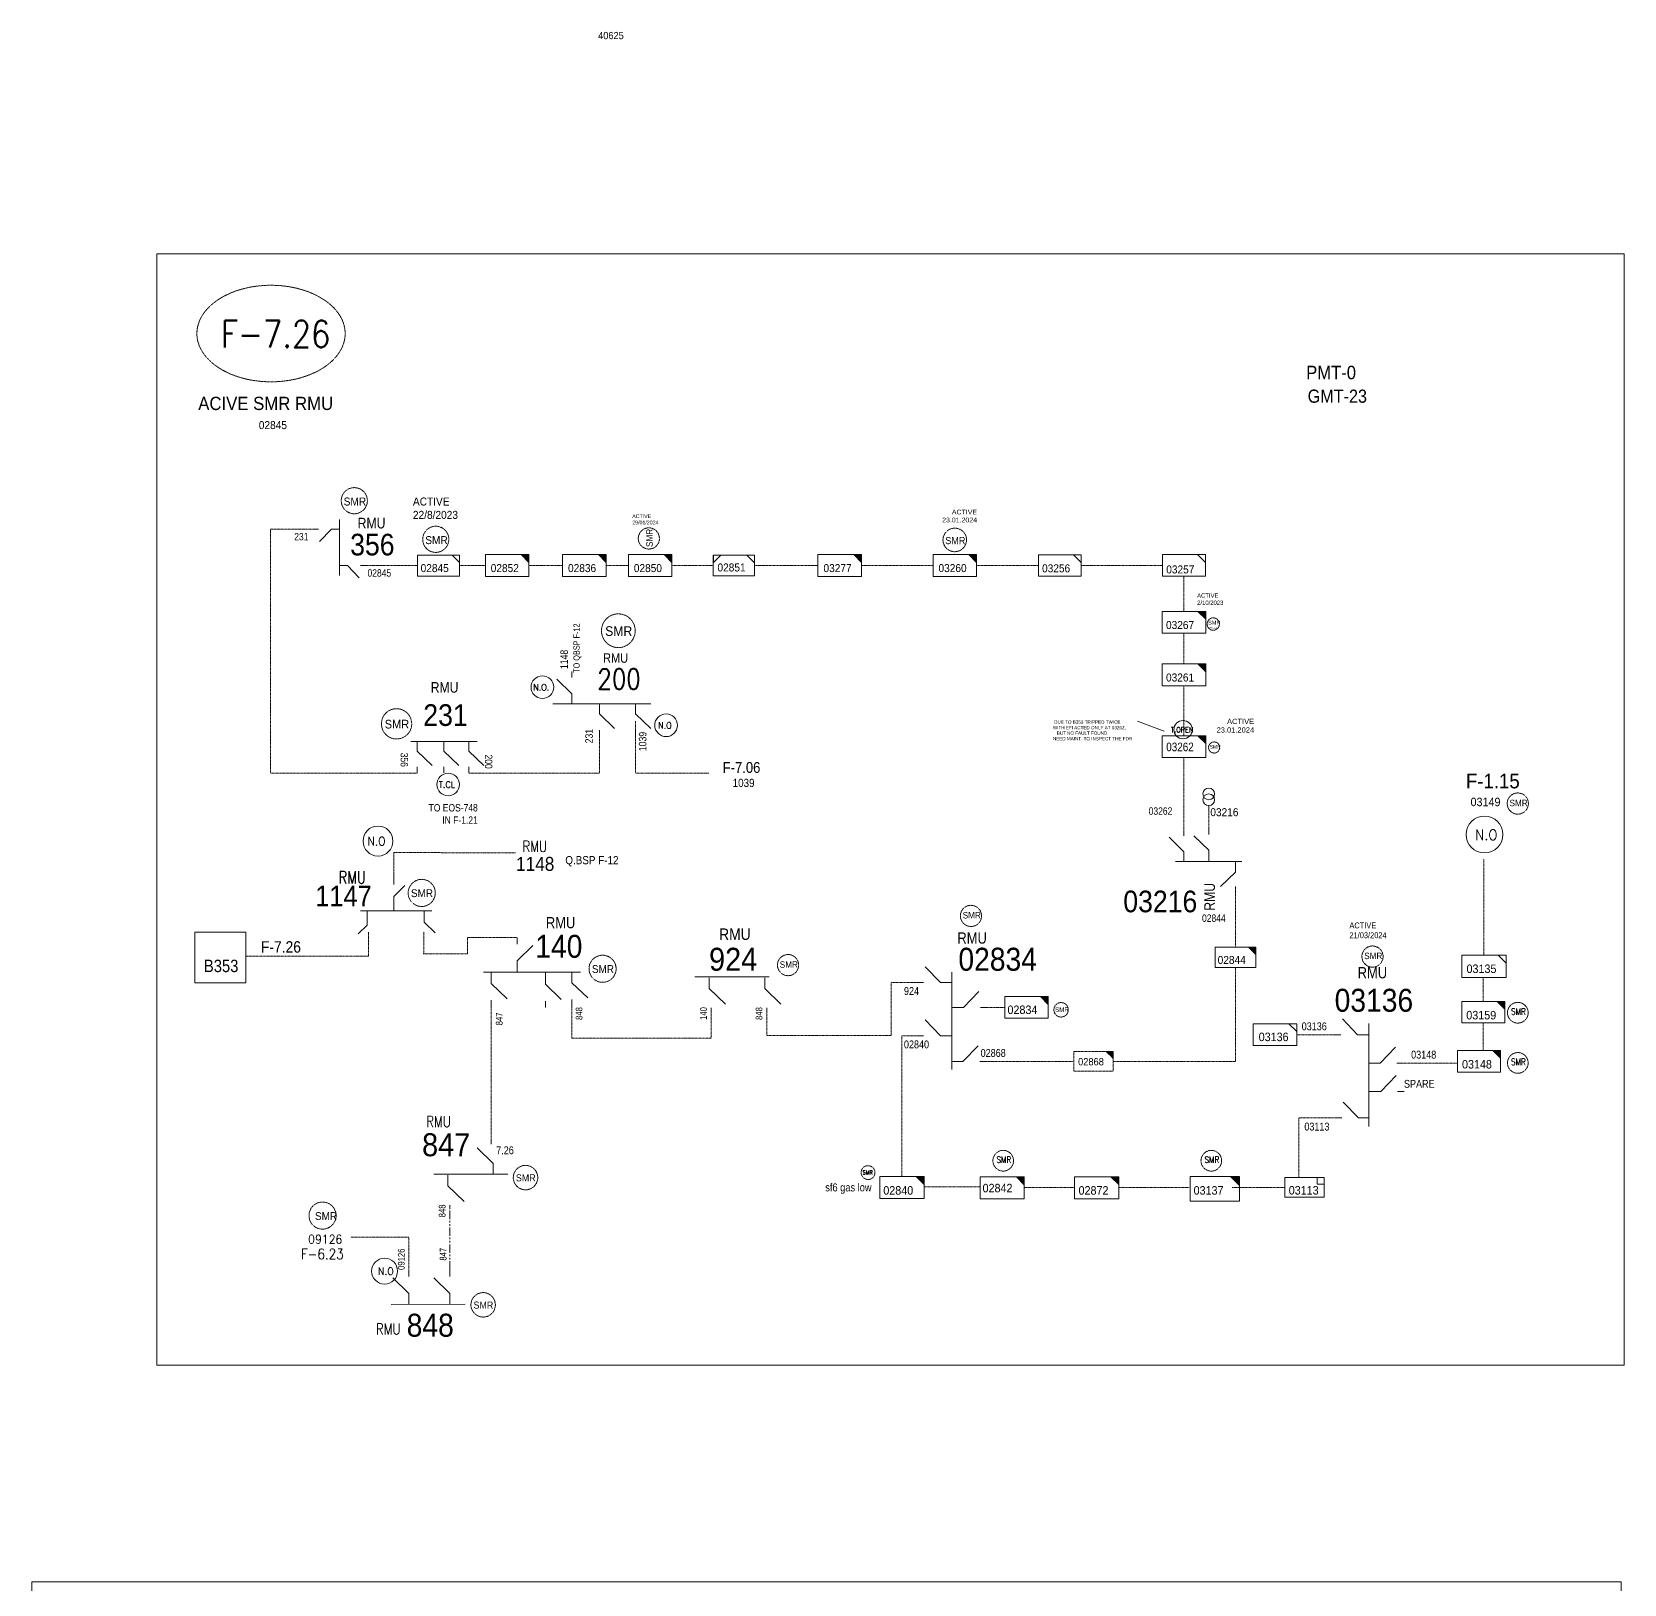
# Model space of a CAD drawing. Header units: metres. Extents: x 65984 to 144644, y -19036 to 23726.
# Drawn here: x 99461 to 100765, y -4146 to -2875 of the extents above; entities that cross this region are included whole.
import ezdxf
from ezdxf.enums import TextEntityAlignment as Align

# ---------------------------------------------------------------- set-up
doc = ezdxf.new("R2010")
doc.units = ezdxf.units.M
doc.header["$MEASUREMENT"] = 0
doc.linetypes.add('( Phantom )', pattern=[2.5, 1.25, -0.25, 0.25, -0.25, 0.25, -0.25])
doc.linetypes.add('DGN Style 3', pattern=[0.013877, 0, -0.013877])
doc.layers.get('0').update_dxf_attribs({"color": 95, "lineweight": 40})
for name, color, linetype, lineweight in [('d_eos', 111, 'Continuous', 40), ('d_eos no', 121, 'Continuous', 40), ('d_switch', 95, 'Continuous', 40), ('d_tf no', 6, 'Continuous', 40), ('d_tf_200', 1, 'Continuous', 40), ('d_ug cable', 95, 'Continuous', 40), ('d_unit sub', 7, 'Continuous', 40), ('fedr no', 95, 'Continuous', 40), ('GRID STATION  04', 7, 'Continuous', 40), ('Level 37', 7, 'Continuous', 0), ('O H MAIN FEEDER', 4, 'Continuous', 100), ('SW N O', 114, 'Continuous', 30)]:
    doc.layers.add(name, color=color, linetype=linetype, lineweight=lineweight)
doc.styles.add('NASKHF', font='naskhf.shx', dxfattribs={"height": 8})
doc.styles.get("Standard").update_dxf_attribs({"font": 'txt.shx'})
doc.styles.add('Style-Arial', font='arial.ttf')
doc.styles.add('Style-ENGINEERING', font='ENGINEERING.shx')
doc.styles.add('Style-msdefault', font='msdefault.shx')
doc.styles.add('Style-simplex', font='simplex.shx')
doc.styles.add('Style-STANDARD', font='STANDARD.shx')

# ---------------------------------------------------------------- blocks, each defined once
blk = doc.blocks.new('TF_8')
at = {"color": 0, "linetype": 'ByBlock', "lineweight": -2}
blk.add_line((6.3, 4.95), (9.9, 1.35), dxfattribs=at)
blk.add_3dface([(-10.1, 4.95), (9.9, 4.95), (9.9, -5.05), (-10.1, -5.05)], dxfattribs=at)
blk = doc.blocks.new('exist.us-1000kva')
at = {"color": 0, "linetype": 'ByBlock', "lineweight": -2, "flags": 128}
blk.add_lwpolyline([(40, 12.9), (32.8, 20), (40, 20)], close=True, dxfattribs=at)
at = {"color": 0, "linetype": 'ByBlock', "lineweight": -2, "extrusion": (0, 0, -1)}
blk.add_solid([(-40, 12.9), (-32.8, 20), (-40, 20)], dxfattribs=at)
at = {"color": 0, "linetype": 'ByBlock', "lineweight": -2, "xscale": 2, "yscale": 2}
blk.add_blockref('TF_8', (20.2, 10.1), dxfattribs=at)
blk = doc.blocks.new('TF3')
at = {"color": 0, "linetype": 'ByBlock', "lineweight": -2}
for p, q in [((11.3, 9), (18.3, 9)), ((18.3, 9), (18.3, 2))]:
    blk.add_line(p, q, dxfattribs=at)
at = {"color": 0, "linetype": 'ByBlock', "lineweight": -2, "flags": 128}
blk.add_lwpolyline([(18.3, 2), (11.3, 2), (11.3, 9)], dxfattribs=at)
at = {"color": 0, "linetype": 'ByBlock', "lineweight": -2}
blk.add_3dface([(-21.7, 9), (18.3, 9), (18.3, -11), (-21.7, -11)], dxfattribs=at)
blk = doc.blocks.new('*U3670')
at = {"layer": 'GRID STATION  04', "color": 30, "linetype": 'Continuous', "lineweight": 13, "ltscale": 1.558879, "flags": 128}
blk.add_lwpolyline([(5.08, -5.21), (5.08, 4.96), (-5.08, 4.96), (-5.08, -5.21)], close=True, dxfattribs=at)
at = {"layer": 'GRID STATION  04', "color": 30, "linetype": 'Continuous', "lineweight": 13, "ltscale": 1.126059, "style": 'Style-msdefault', "width": 0.888889}
blk.add_text('B353', height=2.491, dxfattribs=at).set_placement((-3.3, -0.55), align=Align.TOP_LEFT)
blk = doc.blocks.new('*U3671')
at = {"layer": 'SW N O', "color": 3, "lineweight": 13, "ltscale": 0.426762}
blk.add_circle((0, 0), 16.8, dxfattribs=at)
at = {"layer": 'SW N O', "color": 3, "lineweight": 13, "style": 'Style-STANDARD'}
blk.add_text('N.O', height=9.6, dxfattribs=at).set_placement((1.7, -0.2), align=Align.MIDDLE_CENTER)
blk = doc.blocks.new('*U3672')
at = {"layer": 'SW N O', "color": 3, "lineweight": 13, "ltscale": 0.426762}
blk.add_circle((0, 0), 16.8, dxfattribs=at)
at = {"layer": 'SW N O', "color": 3, "lineweight": 13, "style": 'Style-STANDARD'}
blk.add_text('N.O', height=9.6, dxfattribs=at).set_placement((1.7, -0.2), align=Align.MIDDLE_CENTER)
blk = doc.blocks.new('*U3660')
at = {"layer": 'd_eos', "color": 2, "linetype": 'Continuous', "lineweight": 13, "ltscale": 1.176603}
for p, q in [((-15, 23.2), (-15, 28.5)), ((-15, 9.5), (-2.1, 22.1)), ((-42.7, 0.3), (36.9, 0.3)), ((-36.2, 0.3), (-36.2, -9)), ((-15, 0.3), (-15, 9.5)), ((8.2, 0.3), (8.2, -9.5)), ((29.8, 0.3), (29.8, -8.3)), ((-36.2, -9), (-23.3, -21.5)), ((8.2, -9.5), (21.1, -22.1)), ((29.8, -8.3), (42.7, -20.8)), ((-36.2, -22.7), (-36.2, -27.9)), ((8.2, -23.3), (8.2, -28.5)), ((29.8, -22), (29.8, -27.2))]:
    blk.add_line(p, q, dxfattribs=at)
blk = doc.blocks.new('*U3673')
at = {"layer": 'd_eos', "color": 2, "linetype": 'Continuous', "lineweight": 13, "ltscale": 1.297191}
for p, q in [((2.75, 9.97), (-3.91, 16.84)), ((-4.54, 9.97), (-7.31, 9.97)), ((7.31, 9.97), (2.75, 9.97)), ((7.31, -16.83), (7.31, 13.77)), ((2.75, -1.53), (-3.91, 5.33)), ((-4.54, -1.53), (-7.31, -1.53)), ((2.75, -13.83), (-3.91, -6.97)), ((7.31, -1.53), (2.75, -1.53)), ((-4.54, -13.83), (-7.31, -13.83)), ((7.31, -13.83), (2.75, -13.83))]:
    blk.add_line(p, q, dxfattribs=at)
blk = doc.blocks.new('TFU_160')
at = {"layer": 'd_tf_200', "color": 30, "linetype": 'Continuous', "lineweight": 13}
blk.add_line((0, 10), (0, 0), dxfattribs=at)
for centre in [(0, 30), (0, 20)]:
    blk.add_circle(centre, 10, dxfattribs=at)
blk = doc.blocks.new('*U3674')
at = {"layer": 'd_unit sub', "color": 30, "linetype": 'Continuous', "lineweight": 13, "flags": 128}
for points in [[(-9.48, 1.38), (-6.07, 4.73), (-9.48, 4.73)], [(9.49, 1.32), (6.02, 4.73), (9.5, 4.73)]]:
    blk.add_lwpolyline(points, close=True, dxfattribs=at)
at = {"layer": 'd_unit sub', "color": 30, "linetype": 'Continuous', "lineweight": 13, "xscale": 0.9486633457507597, "yscale": 0.9486633457507597, "zscale": 0.4267622666565711, "rotation": 359.9999999999999}
blk.add_blockref('TF_8', (0.1, 0.04), dxfattribs=at)
blk = doc.blocks.new('*U3675')
at = {"layer": 'd_eos', "color": 7, "linetype": 'Continuous', "lineweight": 13, "ltscale": 1.108243}
for p, q in [((7.8, 17.7), (19.6, 29.8)), ((-0.3, -29.8), (-0.3, 24.4)), ((-0.3, 17.6), (7.8, 17.6)), ((9, -2.7), (20.8, 9.5)), ((-9, -24.5), (-20.8, -12.4)), ((-0.3, -2.7), (9, -2.7)), ((-0.3, -24.5), (-9, -24.5))]:
    blk.add_line(p, q, dxfattribs=at)
blk = doc.blocks.new('*U3676')
at = {"layer": 'SW N O', "color": 3, "lineweight": 13, "extrusion": (0, 0, -1)}
blk.add_circle((0, 0), 16.8, dxfattribs=at)
at = {"layer": 'SW N O', "color": 3, "lineweight": 13, "extrusion": (0, 0, -1), "style": 'Style-STANDARD'}
blk.add_text('N.O', height=9.6, dxfattribs=at).set_placement((-1.7, -0.2), align=Align.MIDDLE_CENTER)
blk = doc.blocks.new('*U3677')
at = {"layer": 'SW N O', "color": 1, "lineweight": 13, "extrusion": (0, 0, -1)}
blk.add_circle((0, 0), 16.8, dxfattribs=at)
at = {"layer": 'SW N O', "color": 1, "lineweight": 13, "extrusion": (0, 0, -1), "style": 'Style-STANDARD'}
blk.add_text('T.CL', height=9.6, dxfattribs=at).set_placement((-1.7, -0.2), align=Align.MIDDLE_CENTER)
blk = doc.blocks.new('*U3678')
at = {"layer": 'SW N O', "color": 3, "lineweight": 13, "extrusion": (0, 0, -1)}
blk.add_circle((0, 0), 16.8, dxfattribs=at)
at = {"layer": 'SW N O', "color": 3, "lineweight": 13, "extrusion": (0, 0, -1), "style": 'Style-STANDARD'}
blk.add_text('N.O.', height=9.6, dxfattribs=at).set_placement((-1.7, -0.2), align=Align.MIDDLE_CENTER)
blk = doc.blocks.new('*U4064')
at = {"layer": 'SW N O', "color": 3, "lineweight": 13, "extrusion": (0, 0, -1)}
blk.add_circle((0, 0), 16.8, dxfattribs=at)
at = {"layer": 'SW N O', "color": 3, "lineweight": 13, "extrusion": (0, 0, -1), "style": 'Style-STANDARD'}
blk.add_text('T.OPEN', height=9.6, dxfattribs=at).set_placement((-1.7, -0.2), align=Align.MIDDLE_CENTER)
blk = doc.blocks.new('*U4155')
at = {"layer": 'SW N O', "color": 3, "lineweight": 13, "extrusion": (0, 0, -1)}
blk.add_circle((0, 0), 16.8, dxfattribs=at)
at = {"layer": 'SW N O', "color": 3, "lineweight": 13, "extrusion": (0, 0, -1), "style": 'Style-STANDARD'}
blk.add_text('N.O', height=9.6, dxfattribs=at).set_placement((-1.7, -0.2), align=Align.MIDDLE_CENTER)

msp = doc.modelspace()

# ---------------------------------------------------------------- linework, layer by layer
at = {"layer": 'd_eos', "color": 7, "linetype": 'Continuous', "lineweight": 13, "ltscale": 0.973757}
for p, q in [((99696, -3281.9), (99692, -3281.9)), ((99730.4, -3311.6), (99734.4, -3311.6))]:
    msp.add_line(p, q, dxfattribs=at)
at = {"layer": 'd_eos', "color": 2, "linetype": 'Continuous', "lineweight": 13, "ltscale": 0.973757}
for p, q in [((99706.6, -3281.9), (99696.9, -3291.9)), ((99713.2, -3281.9), (99706.6, -3281.9)), ((99713.2, -3273.8), (99713.2, -3319.7)), ((99713.2, -3311.6), (99719.8, -3311.6)), ((99719.8, -3311.6), (99729.4, -3321.6))]:
    msp.add_line(p, q, dxfattribs=at)
at = {"layer": 'd_eos', "color": 7, "linetype": 'Continuous', "lineweight": 13, "ltscale": 1.13086}
for p, q in [((99903.5, -3403.4), (99903.5, -3398.4)), ((99926.1, -3446.3), (99926.1, -3451.3)), ((99955.6, -3446.3), (99955.6, -3451.3))]:
    msp.add_line(p, q, dxfattribs=at)
at = {"layer": 'd_eos', "color": 2, "linetype": 'Continuous', "lineweight": 13, "ltscale": 1.297191}
for p, q in [((99903.5, -3416.6), (99891.1, -3404.6)), ((99968.2, -3424.9), (99888, -3424.9))]:
    msp.add_line(p, q, dxfattribs=at)
at = {"layer": 'd_eos', "color": 2, "linetype": 'Continuous', "lineweight": 13, "ltscale": 1.13086}
for p, q in [((99903.5, -3424.9), (99903.5, -3416.6)), ((99926.1, -3424.9), (99926.1, -3433.1)), ((99955.6, -3424.9), (99955.6, -3433.1)), ((99926.1, -3433.1), (99938.5, -3445.1)), ((99955.6, -3433.1), (99968, -3445.1))]:
    msp.add_line(p, q, dxfattribs=at)
at = {"layer": 'd_eos', "color": 7, "linetype": 'Continuous', "lineweight": 13, "ltscale": 1.108243}
for p, q in [((100404.6, -3533), (100404.6, -3528.1)), ((100425, -3531.8), (100425, -3526.9))]:
    msp.add_line(p, q, dxfattribs=at)
at = {"layer": 'd_eos', "color": 2, "linetype": 'Continuous', "lineweight": 13, "ltscale": 0.824397}
for p, q in [((99757.6, -3572.7), (99757.6, -3563)), ((99757.7, -3582.5), (99766.7, -3573.7)), ((99757.7, -3594.1), (99757.7, -3582.6)), ((99730.4, -3594.4), (99788.7, -3594.3)), ((99782.4, -3594.3), (99782.4, -3603.7)), ((99782.5, -3603.7), (99791.6, -3612.5))]:
    msp.add_line(p, q, dxfattribs=at)
at = {"layer": 'd_eos', "color": 2, "linetype": 'Continuous', "lineweight": 13, "ltscale": 0.667762}
for p, q in [((99735.8, -3606.2), (99735.9, -3594.4)), ((99735.7, -3606.1), (99728.4, -3613.2))]:
    msp.add_line(p, q, dxfattribs=at)
at = {"layer": 'd_eos', "color": 2, "linetype": 'Continuous', "lineweight": 13, "ltscale": 1.200615}
for p, q in [((100065, -3648.3), (100004.2, -3648.3)), ((100016, -3649.2), (100016, -3657.9)), ((100061.5, -3649.2), (100061.5, -3657.9)), ((100016, -3657.9), (100029.2, -3670.7)), ((100061.5, -3657.9), (100074.6, -3670.7)), ((99839.1, -3801.2), (99825.9, -3788.4)), ((99839.1, -3810), (99839.1, -3801.2)), ((99851.1, -3810), (99790.3, -3810)), ((99802, -3810.8), (99802, -3819.5)), ((99802, -3819.5), (99815.2, -3832.3)), ((99770, -3907.8), (99756.8, -3895)), ((99770, -3893.8), (99770, -3888.5)), ((99803.6, -3907.8), (99790.4, -3895)), ((99803.6, -3893.8), (99803.6, -3888.5)), ((99770, -3916.6), (99770, -3907.8)), ((99803.6, -3916.6), (99803.6, -3907.8)), ((99755.4, -3916.6), (99816.2, -3916.5))]:
    msp.add_line(p, q, dxfattribs=at)
at = {"layer": 'd_eos', "color": 2, "linetype": 'Continuous', "lineweight": 13, "ltscale": 1.176603}
for p, q in [((100205.2, -3653), (100192.7, -3640.1)), ((100214.5, -3724.3), (100214.5, -3644.7)), ((100214.5, -3653), (100205.2, -3653)), ((100224.3, -3673.4), (100236.8, -3660.5)), ((100214.5, -3673.4), (100224.3, -3673.4)), ((100205.2, -3696.6), (100192.7, -3683.7)), ((100546.9, -3695.8), (100534.4, -3682.9)), ((100556.2, -3686.5), (100556.2, -3770.9)), ((100214.5, -3696.6), (100205.2, -3696.6)), ((100556.2, -3695.8), (100546.9, -3695.8)), ((100223.7, -3717.8), (100236.3, -3704.9)), ((100565.4, -3719), (100577.9, -3706.1)), ((100214.5, -3717.8), (100223.7, -3717.8)), ((100556.2, -3719), (100565.4, -3719)), ((100566, -3742.2), (100578.5, -3729.3)), ((100556.2, -3742.2), (100566, -3742.2)), ((100547.6, -3763.8), (100535.1, -3750.9)), ((100556.2, -3763.8), (100547.6, -3763.8))]:
    msp.add_line(p, q, dxfattribs=at)
at = {"layer": 'd_eos', "color": 7, "linetype": 'Continuous', "lineweight": 13, "ltscale": 1.176603}
for p, q in [((100191.5, -3653), (100186.3, -3653)), ((100238, -3673.4), (100243.2, -3673.4)), ((100191.5, -3696.6), (100186.3, -3696.6)), ((100533.2, -3695.8), (100528, -3695.8)), ((100237.5, -3717.8), (100242.7, -3717.8)), ((100533.9, -3763.8), (100528.7, -3763.8))]:
    msp.add_line(p, q, dxfattribs=at)
at = {"layer": 'd_eos', "color": 2, "linetype": 'Continuous', "lineweight": 13, "ltscale": 0.902305}
for p, q in [((100017.5, -3673.7), (100017.5, -3677.1)), ((100063, -3673.7), (100063, -3677.1)), ((99837.5, -3785.4), (99837.5, -3782.1)), ((99803.6, -3835.4), (99803.6, -3838.7))]:
    msp.add_line(p, q, dxfattribs=at)
at = {"layer": 'd_eos', "color": 30, "linetype": 'Continuous', "lineweight": 13, "ltscale": 1.176603}
for p, q in [((100579.1, -3719), (100584.3, -3719)), ((100579.7, -3742.2), (100584.9, -3742.2))]:
    msp.add_line(p, q, dxfattribs=at)
at = {"layer": 'd_ug cable', "color": 30, "linetype": 'DGN Style 3', "lineweight": 13}
for p, q in [((99985.5, -3311.6), (100019.3, -3311.6)), ((100199.2, -3311.6), (100140.7, -3311.6)), ((100285.4, -3311.5), (100235, -3311.5)), ((100320.5, -3311.5), (100387, -3311.5)), ((100425, -3527), (100425, -3512.7)), ((100650.4, -3630.7), (100650.4, -3551.8)), ((100446.8, -3574.5), (100446.8, -3624)), ((99697.3, -3631.6), (99636.4, -3631.6)), ((100243.2, -3673.4), (100258.1, -3673.4)), ((100528, -3695.8), (100497.1, -3695.8))]:
    msp.add_line(p, q, dxfattribs=at)
at = {"layer": 'd_ug cable', "color": 2, "linetype": 'Continuous', "lineweight": 0}
msp.add_line((100366.7, -3439.1), (100388.6, -3447.1), dxfattribs=at)
at = {"layer": 'd_ug cable', "color": 30, "linetype": 'DGN Style 3', "lineweight": 13, "flags": 128}
for points in [[(99776.9, -3479), (99776.9, -3481.5), (99656.7, -3481.5), (99656.7, -3281.9), (99692, -3281.9)], [(99734.4, -3311.6), (99777.2, -3311.6)], [(99811.6, -3311.6), (99832.3, -3311.6)], [(99868.3, -3311.6), (99895.9, -3311.6)], [(99931.6, -3311.6), (99949.7, -3311.6)], [(100052.9, -3311.6), (100052.9, -3311.6), (100105, -3311.6)], [(100404.6, -3320.3), (100404.6, -3349.2)], [(100404.6, -3367), (100404.6, -3392.1)], [(100404.6, -3410), (100404.6, -3450.9)], [(99955.6, -3438.9), (99955.6, -3481.5), (100015.5, -3481.5)], [(99926.1, -3451.3), (99926.1, -3481.5), (99819.1, -3481.5), (99819.1, -3481.5)], [(100394.1, -3468.8), (100404.6, -3468.8), (100404.6, -3528.1)], [(99757.6, -3563), (99757.6, -3546.6)], [(99857.2, -3546.9), (99757.7, -3546.6)], [(99736.8, -3631.6), (99736.8, -3611.9)], [(99782.3, -3629.6), (99782.3, -3611.4)], [(99858.7, -3616.2), (99817.8, -3616.2)], [(99818, -3616.2), (99818, -3629.6)], [(99696.7, -3631.6), (99737, -3631.6)], [(99818.1, -3629.6), (99781.8, -3629.6)], [(100346.8, -3717.6), (100446.8, -3717.6), (100446.8, -3640.7)], [(100649.8, -3668.6), (100649.8, -3648.8)], [(100063, -3677.1), (100063, -3696.4), (100164.8, -3696.4), (100164.8, -3653), (100186.3, -3653)], [(99837.5, -3672.8), (99837.5, -3782.1)], [(99903.5, -3672), (99903.5, -3698.6), (100017.5, -3698.6), (100017.5, -3677.1)], [(100649.8, -3708.8), (100649.8, -3686.2)], [(100173.8, -3811.9), (100173.8, -3696.6), (100186.3, -3696.6)], [(100313.6, -3717.8), (100313.6, -3717.8), (100240.1, -3717.8)], [(100584.3, -3719), (100628.8, -3719)], [(100528.7, -3763.8), (100498.8, -3763.8), (100498.8, -3812.7)], [(100237.8, -3820.4), (100191.9, -3820.4)], [(100315.3, -3820.9), (100274, -3820.9)], [(100409, -3820.9), (100351.3, -3820.9)], [(100487.4, -3820.9), (100444, -3820.9)]]:
    msp.add_lwpolyline(points, dxfattribs=at)
at = {"layer": 'd_ug cable', "color": 30, "linetype": '( Phantom )', "lineweight": 13, "ltscale": 5.529659, "flags": 128}
msp.add_lwpolyline([(99803.6, -3888.2), (99803.6, -3838.7)], dxfattribs=at)
at = {"layer": 'd_ug cable', "color": 191, "linetype": 'DGN Style 3', "lineweight": 13, "flags": 128}
msp.add_lwpolyline([(99722.4, -3861.6), (99770, -3861.6), (99770, -3888.5)], dxfattribs=at)
at = {"layer": 'd_ug cable', "color": 2, "linetype": 'DGN Style 3', "lineweight": 0}
for centre, radius in [((99725.3, -3258.5), 10.7), ((99792, -3290.1), 10.7), ((99966.5, -3289.4), 8.67), ((100217, -3290.6), 9.64), ((99941.5, -3365), 13.8), ((99759.9, -3441.2), 12.4), ((100678.1, -3506.5), 8.67), ((99780.5, -3579.7), 11.1), ((100230.3, -3598.5), 8.67), ((100559.1, -3631.8), 8.67), ((99928.6, -3641.8), 11.1), ((100080.5, -3638.8), 8.67), ((99865.5, -3812.8), 10), ((99699.3, -3843.9), 11.1), ((99830.8, -3917), 10)]:
    msp.add_circle(centre, radius, dxfattribs=at)
at = {"layer": 'd_ug cable', "color": 2, "linetype": 'DGN Style 3', "lineweight": 13}
for centre, radius in [((100428.7, -3359.5), 5.07), ((100429.4, -3460.6), 4.56), ((100304.1, -3675.4), 5.91), ((100678.1, -3677.8), 8.47), ((100678.1, -3718.9), 8.47), ((100256.7, -3799), 8.47), ((100427.1, -3799), 8.47), ((100146, -3808.7), 5.68)]:
    msp.add_circle(centre, radius, dxfattribs=at)
at = {"layer": 'fedr no', "color": 82, "linetype": 'DGN Style 3', "lineweight": 13, "true_color": 0x1dc70e}
msp.add_ellipse((99657.1, -3121.6), major_axis=(60.7, 0), ratio=0.651175, dxfattribs=at)
at = {"layer": 'O H MAIN FEEDER', "color": 140, "linetype": 'Continuous', "lineweight": 13, "flags": 128}
for points in [[(99563.5, -3056.2), (100765.2, -3056.2), (100765.2, -3966.3), (99563.5, -3966.3)], [(99461.2, -4143.7), (100762.8, -4143.7), (100762.8, -4874.9), (99461.2, -4874.9)]]:
    msp.add_lwpolyline(points, close=True, dxfattribs=at)

# ---------------------------------------------------------------- block references
at = {"layer": 'd_eos', "color": 2, "linetype": 'Continuous', "lineweight": 13, "ltscale": 1.297191, "extrusion": (0, 0, -1), "xscale": 1.771561000000001, "yscale": 1.771561000000001, "zscale": 1.771561000000001, "rotation": 90}
msp.add_blockref('*U3673', (-99801.4, -3468.5), dxfattribs=at)
at = {"layer": 'd_eos', "color": 7, "linetype": 'Continuous', "lineweight": 13, "ltscale": 1.108243, "rotation": 90}
msp.add_blockref('*U3675', (100422.3, -3553.7), dxfattribs=at)
at = {"layer": 'd_eos', "color": 2, "linetype": 'Continuous', "lineweight": 13, "ltscale": 1.176603}
msp.add_blockref('*U3660', (99873.7, -3644.9), dxfattribs=at)
at = {"layer": 'd_tf_200', "color": 30, "linetype": 'Continuous', "lineweight": 13, "xscale": 0.4762291911493037, "yscale": 0.4762291911493037, "zscale": 0.4762291911493037, "rotation": 359.9999999999999}
msp.add_blockref('TFU_160', (100425, -3512.9), dxfattribs=at)
at = {"layer": 'd_ug cable', "color": 30, "linetype": 'DGN Style 3', "lineweight": 13, "xscale": 0.8063503441167053, "yscale": 0.8063503441167053, "zscale": 0.4983949617935222, "rotation": 359.9999999999999}
msp.add_blockref('exist.us-1000kva', (100314.6, -3725.7), dxfattribs=at)
at = {"layer": 'd_unit sub', "color": 2, "linetype": 'Continuous', "lineweight": 13, "zscale": 0.7560353878803824}
for name, p, xscale, yscale in [('TF_8', (99794.5, -3311.5), 1.720675125704963, 1.720675125704963), ('exist.us-1000kva', (99949.7, -3320.5), 0.8930679270338783, 0.8930679270338783), ('exist.us-1000kva', (100199.2, -3320.5), 0.8930679270338783, 0.8930679270338783), ('exist.us-1000kva', (100386.8, -3367), 0.8930679270338783, 0.8930679270338783)]:
    msp.add_blockref(name, p, dxfattribs=dict(at, xscale=xscale, yscale=yscale))
at = {"layer": 'd_unit sub', "color": 30, "linetype": 'Continuous', "lineweight": 13}
for name, p, xscale, yscale, zscale in [('exist.us-1000kva', (99832.6, -3320.5), 0.8930679270338783, 0.8930679270338783, 0.7560353878803824), ('exist.us-1000kva', (99895.9, -3320.5), 0.8930679270338783, 0.8930679270338783, 0.7560353878803824), ('*U3674', (100036.1, -3311.6), 1.771561000000001, 1.771561000000001, 1.771561000000001), ('exist.us-1000kva', (100105, -3320.5), 0.8930679270338783, 0.8930679270338783, 0.7560353878803824), ('exist.us-1000kva', (100386.8, -3410), 0.8930679270338783, 0.8930679270338783, 0.7560353878803824)]:
    msp.add_blockref(name, p, dxfattribs=dict(at, xscale=xscale, yscale=yscale, zscale=zscale))
at = {"layer": 'd_unit sub', "color": 30, "linetype": 'Continuous', "lineweight": 13, "rotation": 359.9999999999999}
for name, p, xscale, yscale, zscale in [('TF_8', (100303.2, -3311.4), 1.756003317998112, 1.756003317998112, 0.7560353878803824), ('TF_8', (100404.8, -3311.4), 1.761499537765874, 1.761499537765874, 0.7560353878803824), ('exist.us-1000kva', (100430.2, -3640.7), 0.8312548155175917, 0.8312548155175917, 0.7560353878803824), ('TF_8', (100650.7, -3639.7), 1.813334490099168, 1.813334490099168, 0.8026700699180855), ('exist.us-1000kva', (100315.2, -3830.1), 0.9024842449556367, 0.9024842449556367, 0.722403062926277), ('TF3', (100504.7, -3819.9), 0.8024645863801858, 0.8024645863801858, 0.2446538373110321)]:
    msp.add_blockref(name, p, dxfattribs=dict(at, xscale=xscale, yscale=yscale, zscale=zscale))
at = {"layer": 'd_unit sub', "color": 51, "linetype": 'Continuous', "lineweight": 13, "xscale": 0.8930679270338783, "yscale": 0.8930679270338783, "zscale": 0.7560353878803824}
msp.add_blockref('exist.us-1000kva', (100386.8, -3468.8), dxfattribs=at)
at = {"layer": 'd_unit sub', "color": 2, "linetype": 'Continuous', "lineweight": 13, "zscale": 0.8026700699180855, "rotation": 359.9999999999999}
for name, p, xscale, yscale in [('exist.us-1000kva', (100258.1, -3682.3), 0.884634459210973, 0.884634459210973), ('exist.us-1000kva', (100632.2, -3686.2), 0.8813197274786249, 0.8813197274786249), ('TF_8', (100479.4, -3695.7), 1.786794723901441, 1.786794723901441), ('exist.us-1000kva', (100628.8, -3726.4), 0.8813197274786249, 0.8813197274786249), ('exist.us-1000kva', (100155.7, -3829.9), 0.9040944407954359, 0.9040944407954359), ('exist.us-1000kva', (100237.8, -3830.3), 0.9040944407954359, 0.9040944407954359), ('exist.us-1000kva', (100409.8, -3832.1), 1.009468665656244, 1.009468665656244)]:
    msp.add_blockref(name, p, dxfattribs=dict(at, xscale=xscale, yscale=yscale))
at = {"layer": 'GRID STATION  04', "color": 30, "linetype": 'Continuous', "lineweight": 13, "ltscale": 1.126059, "xscale": 4.088363772798388, "yscale": 4.088363772798388, "zscale": 4.088363772798388}
msp.add_blockref('*U3670', (99615.6, -3632.1), dxfattribs=at)
at = {"layer": 'SW N O', "color": 3, "lineweight": 13, "extrusion": (0, 0, -1)}
for name, p, xscale, yscale, zscale in [('*U3678', (-99879.3, -3411.2), 0.5513143660223067, 0.5513143660223067, 0.5513143660223067), ('*U3676', (-99980.6, -3442.4), 0.5513143660223067, 0.5513143660223067, 0.5513143660223067), ('*U4064', (-100404, -3446), 0.4465646364780684, 0.4465646364780684, 0.4465646364780684), ('*U4155', (-99744.7, -3537.2), 0.7290703586016255, 0.7290703586016255, 0.7290703586016255)]:
    msp.add_blockref(name, p, dxfattribs=dict(at, xscale=xscale, yscale=yscale, zscale=zscale))
at = {"layer": 'SW N O', "color": 1, "lineweight": 13, "extrusion": (0, 0, -1), "xscale": 0.5513143660223067, "yscale": 0.5513143660223067, "zscale": 0.5513143660223067}
msp.add_blockref('*U3677', (-99802.1, -3490.9), dxfattribs=at)
at = {"layer": 'SW N O', "color": 3, "lineweight": 13}
for name, p, xscale, yscale, zscale in [('*U3672', (100650.8, -3531.9), 0.8971354307943886, 0.8971354307943886, 0.8971354307943886), ('*U3671', (99750.1, -3889.4), 0.6324732506044978, 0.6324732506044978, 0.6324732506044978)]:
    msp.add_blockref(name, p, dxfattribs=dict(at, xscale=xscale, yscale=yscale, zscale=zscale))

# ---------------------------------------------------------------- texts
at = {"color": 4, "insert": (100235.3, -3276.3), "char_height": 3.908, "attachment_point": 9}
msp.add_mtext('\\FENGINEERING;\\H1x;\\W1.09375;ACTIVE\\P23.01.2024', dxfattribs=at)
at = {"color": 4, "insert": (100462.2, -3448.4), "char_height": 4.208, "width": 71.23, "attachment_point": 9, "rotation": 359.9996}
msp.add_mtext('\\FENGINEERING;\\H1x;\\W1.09375;ACTIVE\\P23.01.2024', dxfattribs=at)
at = {"layer": 'd_eos', "color": 7, "linetype": 'Continuous', "lineweight": 13, "style": 'Style-msdefault', "width": 0.857143}
msp.add_text('1148', height=6.2, rotation=90, dxfattribs=at).set_placement((99900.2, -3396.4))
at = {"layer": 'd_eos', "color": 2, "linetype": 'Continuous', "lineweight": 13, "ltscale": 0.9, "style": 'Style-msdefault', "width": 0.86}
msp.add_text('RMU', height=7.81, rotation=0.0004, dxfattribs=at).set_placement((99949.5, -3383.4), align=Align.TOP_RIGHT)
at = {"layer": 'd_eos', "color": 2, "linetype": 'Continuous', "lineweight": 13, "style": 'Style-STANDARD', "width": 0.909091}
msp.add_text('200', height=16.63, dxfattribs=at).set_placement((99942.1, -3404.5), align=Align.MIDDLE_CENTER)
at = {"layer": 'd_eos', "color": 2, "linetype": 'Continuous', "lineweight": 13, "style": 'Style-msdefault', "width": 0.86}
msp.add_text('RMU', height=8.68, rotation=0.0004, dxfattribs=at).set_placement((99810.6, -3407), align=Align.TOP_RIGHT)
at = {"layer": 'd_eos', "color": 2, "linetype": 'Continuous', "lineweight": 13, "style": 'Style-Arial', "width": 0.88}
msp.add_text('231', height=17.72, dxfattribs=at).set_placement((99781.8, -3425.2), align=Align.TOP_LEFT)
at = {"layer": 'd_eos', "color": 7, "linetype": 'Continuous', "lineweight": 13, "style": 'Style-ENGINEERING', "width": 0.857143}
for s, p in [('356', (99769.3, -3476.5)), ('200', (99838.4, -3478))]:
    msp.add_text(s, height=6.08, rotation=270, dxfattribs=at).set_placement(p, align=Align.TOP_RIGHT)
at = {"layer": 'd_eos', "color": 7, "linetype": 'Continuous', "lineweight": 13, "insert": (99826.4, -3506.9), "char_height": 6.076, "attachment_point": 3, "style": 'NASKHF'}
msp.add_mtext('\\FENGINEERING;\\H1x;\\W0.857143;TO EOS-748\\PIN F-1.21', dxfattribs=at)
at = {"layer": 'd_eos no', "color": 7, "linetype": 'Continuous', "lineweight": 13, "style": 'Style-Arial', "width": 0.88}
for s, height, p in [('PMT-0', 11.06, (100504.8, -3148)), ('GMT-23', 10.78, (100506, -3167.5))]:
    msp.add_text(s, height=height, dxfattribs=at).set_placement(p, align=Align.TOP_LEFT)
at = {"layer": 'd_eos no', "color": 2, "linetype": 'Continuous', "lineweight": 13, "style": 'Style-Arial', "width": 0.88}
msp.add_text('356', height=17.72, dxfattribs=at).set_placement((99721.9, -3303.3))
at = {"layer": 'd_eos no', "color": 7, "linetype": 'Continuous', "lineweight": 13, "ltscale": 0.675737, "style": 'Style-Arial', "width": 0.88}
msp.add_text('1148', height=11.45, dxfattribs=at).set_placement((99889.1, -3550.2), align=Align.TOP_RIGHT)
at = {"layer": 'd_eos no', "color": 2, "linetype": 'Continuous', "lineweight": 13, "ltscale": 0.9, "style": 'Style-Arial', "width": 0.88}
msp.add_text('1147', height=16.93, dxfattribs=at).set_placement((99739.6, -3573.7), align=Align.TOP_RIGHT)
at = {"layer": 'd_eos no', "color": 7, "linetype": 'Continuous', "lineweight": 13, "style": 'Style-Arial', "width": 0.88}
msp.add_text('03216', height=17.72, dxfattribs=at).set_placement((100415.6, -3577.8), align=Align.TOP_RIGHT)
at = {"layer": 'd_eos no', "color": 2, "linetype": 'Continuous', "lineweight": 13, "style": 'Style-Arial', "width": 0.88}
for s, p in [('140', (99912.1, -3614)), ('02834', (100284.3, -3624.6))]:
    msp.add_text(s, height=18.81, dxfattribs=at).set_placement(p, align=Align.TOP_RIGHT)
at = {"layer": 'd_eos no', "color": 2, "linetype": 'Continuous', "lineweight": 13, "style": 'Style-Arial'}
for s, width, p in [('924', 0.9, (100015.8, -3624.6)), ('847', 0.9, (99780.8, -3776.5)), ('848', 0.88, (99768.2, -3924.3))]:
    msp.add_text(s, height=18.81, dxfattribs=dict(at, width=width)).set_placement(p, align=Align.TOP_LEFT)
at = {"layer": 'd_eos no', "color": 121, "linetype": 'Continuous', "lineweight": 13, "style": 'Style-Arial', "width": 0.88}
msp.add_text('03136', height=18.81, dxfattribs=at).set_placement((100592.4, -3658.2), align=Align.TOP_RIGHT)
at = {"layer": 'd_switch', "color": 7, "linetype": 'Continuous', "lineweight": 13, "style": 'Style-ENGINEERING', "width": 0.857143}
for s, p in [('231', (99676.1, -3291)), ('02845', (99736.1, -3320.7))]:
    msp.add_text(s, height=6.08, rotation=0.0004, dxfattribs=at).set_placement(p)
at = {"layer": 'd_switch', "color": 2, "linetype": 'Continuous', "lineweight": 13, "style": 'Style-msdefault', "width": 0.857143}
msp.add_text('TO QBSP F-12', height=5.048, rotation=90, dxfattribs=at).set_placement((99909.8, -3399.5))
at = {"layer": 'd_switch', "color": 121, "linetype": 'Continuous', "lineweight": 13, "ltscale": 1.071803, "style": 'Style-ENGINEERING', "width": 0.857143}
msp.add_text('03262', height=7.06, rotation=359.9996, dxfattribs=at).set_placement((100390.2, -3456.6), align=Align.TOP_LEFT)
at = {"layer": 'd_switch', "color": 2, "linetype": 'Continuous', "lineweight": 13, "style": 'Style-msdefault', "width": 0.9}
msp.add_text('F-7.06', height=8.86, dxfattribs=at).set_placement((100027, -3481.4))
at = {"layer": 'd_switch', "color": 7, "linetype": 'Continuous', "lineweight": 13, "style": 'Style-msdefault', "width": 0.9}
msp.add_text('1039', height=6.71, dxfattribs=at).set_placement((100035.1, -3486.2), align=Align.TOP_LEFT)
at = {"layer": 'd_switch', "color": 7, "linetype": 'Continuous', "lineweight": 13, "width": 0.857143}
for s, height, rotation, style, p in [('03262', 6.08, 359.9996, 'Style-ENGINEERING', (100375.8, -3509.6)), ('02844', 6.08, 359.9996, 'Style-ENGINEERING', (100419.5, -3597.3)), ('924', 6.45, 359.9996, 'Style-ENGINEERING', (100175.4, -3656.8)), ('848', 5.49, 90, 'Style-msdefault', (99906.6, -3683.7)), ('847', 5.49, 90, 'Style-msdefault', (99841.2, -3688.1)), ('03136', 6.45, 359.9993, 'Style-ENGINEERING', (100501.1, -3685.7)), ('02840', 6.45, 359.9996, 'Style-ENGINEERING', (100175.4, -3700.5)), ('02868', 6.45, 359.9996, 'Style-ENGINEERING', (100238.2, -3707.5)), ('SPARE', 6.45, 359.9996, 'Style-ENGINEERING', (100584.9, -3732.8)), ('03113', 6.45, 359.9996, 'Style-ENGINEERING', (100503.3, -3767.8)), ('848', 5.49, 90, 'Style-msdefault', (99794.5, -3845.3)), ('09126', 5.49, 90, 'Style-msdefault', (99761, -3888.4)), ('847', 5.49, 90, 'Style-msdefault', (99795.3, -3880.8))]:
    msp.add_text(s, height=height, rotation=rotation, dxfattribs=dict(at, style=style)).set_placement(p, align=Align.TOP_LEFT)
at = {"layer": 'd_switch', "color": 2, "linetype": 'Continuous', "lineweight": 13, "style": 'Style-msdefault', "width": 0.9}
for s, height, p in [('Q.BSP F-12', 6.71, (99898.1, -3549.5)), ('F-7.26', 9.4, (99648.9, -3619.2))]:
    msp.add_text(s, height=height, dxfattribs=at).set_placement(p, align=Align.TOP_LEFT)
at = {"layer": 'd_switch', "color": 2, "linetype": 'Continuous', "lineweight": 13, "style": 'Style-msdefault', "width": 0.857143}
for s, p in [('140', (100008.5, -3683.7)), ('848', (100054, -3683.7))]:
    msp.add_text(s, height=5.49, rotation=90, dxfattribs=at).set_placement(p, align=Align.TOP_LEFT)
at = {"layer": 'd_switch', "color": 7, "linetype": 'Continuous', "lineweight": 13, "style": 'Style-ENGINEERING', "width": 0.857143}
msp.add_text('03148', height=6.45, dxfattribs=at).set_placement((100611.3, -3708.9), align=Align.TOP_RIGHT)
at = {"layer": 'd_switch', "color": 2, "linetype": 'Continuous', "lineweight": 13, "style": 'Style-ENGINEERING', "width": 0.857143}
msp.add_text('sf6 gas low', height=6.617, dxfattribs=at).set_placement((100148.9, -3817.5), align=Align.TOP_RIGHT)
at = {"layer": 'd_tf no', "color": 7, "linetype": 'Continuous', "lineweight": 40, "style": 'Style-msdefault', "width": 0.947368}
msp.add_text('40625', height=5.94, dxfattribs=at).set_placement((99925, -2874.6), align=Align.TOP_LEFT)
at = {"layer": 'd_tf no', "color": 121, "linetype": 'Continuous', "lineweight": 13, "style": 'Style-msdefault', "width": 0.945946}
for s, height, p in [('ACIVE SMR RMU', 10.84, (99597.5, -3173.4)), ('02845', 6.55, (99647.1, -3193.3)), ('02845', 6.55, (99779.6, -3310.4)), ('03260', 6.55, (100203.7, -3310.4)), ('03267', 6.55, (100390, -3357)), ('03136', 6.96, (100465.9, -3694.1))]:
    msp.add_text(s, height=height, dxfattribs=at).set_placement(p, align=Align.TOP_LEFT)
at = {"layer": 'd_tf no', "color": 1, "linetype": 'Continuous', "lineweight": 13, "style": 'Style-msdefault', "width": 0.945946}
for height, p in [(6.54, (99716.6, -3255.9)), (6.54, (99783.4, -3287.5)), (5.89, (100209.2, -3288.2)), (7.91, (99930.7, -3361.3)), (7.12, (99750.2, -3437.9)), (5.3, (100671.3, -3503.4)), (6.41, (99771.7, -3576.7)), (5.3, (100223.5, -3595.3)), (5.3, (100073.7, -3635.7)), (5.3, (100552.3, -3628.6)), (6.41, (99919.9, -3638.8)), (5.77, (99857.6, -3810.1)), (6.41, (99693.1, -3841.1)), (5.77, (99822.9, -3914.3))]:
    msp.add_text('SMR', height=height, dxfattribs=at).set_placement(p, align=Align.TOP_LEFT)
msp.add_text('SMR', height=5.3, rotation=90, dxfattribs=at).set_placement((99964.4, -3296.4), align=Align.TOP_LEFT)
at = {"layer": 'd_tf no', "color": 30, "linetype": 'Continuous', "lineweight": 13, "style": 'Style-msdefault', "width": 0.945946}
for s, height, p in [('02852', 6.55, (99837, -3310.4)), ('02836', 6.55, (99900.3, -3310.4)), ('02851', 6.55, (100022.7, -3309.9)), ('03277', 6.55, (100109.5, -3310.4)), ('03256', 6.55, (100288.5, -3310.6)), ('03257', 6.55, (100390.2, -3311.5)), ('03261', 6.55, (100390, -3400)), ('02844', 6.55, (100432.3, -3631.3)), ('03135', 6.96, (100636.1, -3638.3)), ('02872', 6.96, (100318.4, -3819.8)), ('03113', 6.96, (100490.5, -3819.7))]:
    msp.add_text(s, height=height, dxfattribs=at).set_placement(p, align=Align.TOP_LEFT)
at = {"layer": 'd_tf no', "color": 131, "linetype": 'Continuous', "lineweight": 13, "style": 'Style-msdefault', "width": 0.945946}
msp.add_text('02850', height=6.55, dxfattribs=at).set_placement((99954.2, -3310.4), align=Align.TOP_LEFT)
at = {"layer": 'd_tf no', "color": 1, "linetype": 'Continuous', "lineweight": 40, "style": 'Style-msdefault', "width": 0.945946}
for height, p in [(3.28, (100424.5, -3356.8)), (3.66, (100299.2, -3673.4))]:
    msp.add_text('SMR', height=height, dxfattribs=at).set_placement(p, align=Align.TOP_LEFT)
msp.add_text('SMR', height=2.95, rotation=359.9996, dxfattribs=at).set_placement((100425.8, -3458.5), align=Align.TOP_LEFT)
at = {"layer": 'd_tf no', "color": 55, "linetype": 'Continuous', "lineweight": 13, "style": 'Style-msdefault', "width": 0.945946}
msp.add_text('F-1.15', height=12.05, dxfattribs=at).set_placement((100635.6, -3482), align=Align.TOP_LEFT)
at = {"layer": 'd_tf no', "color": 2, "linetype": 'Continuous', "lineweight": 13, "style": 'Style-msdefault', "width": 0.945946}
for s, p in [('03149', (100639.4, -3501.7)), ('02834', (100260.2, -3671.9)), ('03159', (100635.9, -3676.3)), ('03148', (100632.4, -3716.5)), ('02840', (100158.5, -3819.8)), ('02842', (100239.8, -3817.9)), ('03137', (100412.6, -3819.8))]:
    msp.add_text(s, height=6.96, dxfattribs=at).set_placement(p, align=Align.TOP_LEFT)
at = {"layer": 'd_tf no', "color": 7, "linetype": 'Continuous', "lineweight": 13, "style": 'Style-msdefault', "width": 0.945946}
msp.add_text('03216', height=6.55, dxfattribs=at).set_placement((100426.3, -3510.3), align=Align.TOP_LEFT)
at = {"layer": 'd_tf no', "color": 30, "linetype": 'Continuous', "lineweight": 40, "style": 'Style-msdefault', "width": 0.945946}
msp.add_text('02868', height=6.01, dxfattribs=at).set_placement((100318, -3714.9), align=Align.TOP_LEFT)
at = {"layer": 'd_tf no', "color": 121, "linetype": 'Continuous', "lineweight": 13, "attachment_point": 1, "style": 'NASKHF'}
for s, insert, char_height in [('\\Fmsdefault;\\H1x;\\W0.945946;ACTIVE\\P22/8/2023', (99773.3, -3255.9), 6.555), ('\\Fmsdefault;\\H1x;\\W0.945946;ACTIVE\\P2/10/2023', (100415.5, -3334.4), 3.516), ('\\Fmsdefault;\\H1x;\\W0.945946; DUE TO B353 TRIPPED TWICE \\PWITH \\C120;EFI ACTED ONLY AT 03262,\\P\\C121;   BUT NO FAULT FOUND.\\PNEED MAINT. TO INSPECT THE FDR', (100297.4, -3438.4), 2.721)]:
    msp.add_mtext(s, dxfattribs=dict(at, insert=insert, char_height=char_height))
at = {"layer": 'd_tf no', "color": 131, "linetype": 'Continuous', "lineweight": 40, "insert": (99952.9, -3269.6), "char_height": 3.12, "attachment_point": 1, "style": 'NASKHF'}
msp.add_mtext('\\Fmsdefault;\\H1x;\\W0.945946;ACTIVE\\P29/01/2024', dxfattribs=at)
at = {"layer": 'd_tf no', "color": 7, "linetype": 'Continuous', "lineweight": 40, "true_color": 0xffffff, "insert": (100425.1, -3362.3), "char_height": 0.603, "width": 33.541, "attachment_point": 1, "style": 'NASKHF'}
msp.add_mtext('\\fCalibri|b0|i0|c178178|p39;ACTIVE 02.10.2023\\P', dxfattribs=at)
at = {"layer": 'd_tf no', "color": 121, "linetype": 'Continuous', "lineweight": 40, "insert": (100540.2, -3603.9), "char_height": 4.812, "attachment_point": 1, "style": 'NASKHF'}
msp.add_mtext('\\Fmsdefault;\\H1x;\\W0.945946;ACTIVE\\P21/03/2024', dxfattribs=at)
at = {"layer": 'd_tf no', "color": 1, "linetype": 'Continuous', "lineweight": 40, "ltscale": 1.2574, "char_height": 5.207, "width": 13.075, "attachment_point": 5, "line_spacing_factor": 1.2, "style": 'Style-STANDARD'}
for insert in [(100678.6, -3676.8), (100678.6, -3718), (100257.2, -3798.1), (100427.6, -3798.1)]:
    msp.add_mtext('\\H1x;\\W0.909091;SMR\\P', dxfattribs=dict(at, insert=insert))
at = {"layer": 'd_tf no', "color": 1, "linetype": 'Continuous', "lineweight": 40, "ltscale": 0.9, "insert": (100145.7, -3808.5), "char_height": 3.263, "width": 8.194, "attachment_point": 5, "rotation": 359.9996, "line_spacing_factor": 1.2, "style": 'Style-STANDARD'}
msp.add_mtext('\\H1x;\\W0.909091;SMR\\P', dxfattribs=at)
at = {"layer": 'fedr no', "color": 6, "linetype": 'Continuous', "lineweight": 13, "style": 'Style-STANDARD', "width": 0.909091}
msp.add_text('F-7.26', height=22.14, dxfattribs=at).set_placement((99660.8, -3122), align=Align.MIDDLE_CENTER)
at = {"layer": 'fedr no', "color": 55, "linetype": 'Continuous', "lineweight": 13, "style": 'Style-STANDARD', "width": 0.909091}
msp.add_text('F-6.23', height=8.64, dxfattribs=at).set_placement((99699.1, -3875.4), align=Align.MIDDLE_CENTER)
at = {"layer": 'fedr no', "color": 2, "linetype": 'Continuous', "lineweight": 13, "style": 'Style-simplex', "width": 0.909091}
msp.add_text('09126', height=7.17, dxfattribs=at).set_placement((99701.5, -3863.3), align=Align.MIDDLE_CENTER)
at = {"layer": 'Level 37', "color": 2, "linetype": 'Continuous', "lineweight": 13, "style": 'Style-msdefault', "width": 0.86}
msp.add_text('RMU', height=8.68, rotation=359.9996, dxfattribs=at).set_placement((99750.8, -3281.2), align=Align.RIGHT)
at = {"layer": 'Level 37', "color": 7, "linetype": 'Continuous', "lineweight": 13, "style": 'Style-msdefault', "width": 0.857143}
for s, p in [('231', (99920.6, -3457.2)), ('1039', (99964.5, -3463.6))]:
    msp.add_text(s, height=6.2, rotation=90, dxfattribs=at).set_placement(p)
at = {"layer": 'Level 37', "color": 7, "linetype": 'Continuous', "lineweight": 13, "style": 'Style-msdefault', "width": 0.86}
msp.add_text('RMU', height=8.68, rotation=90.0004, dxfattribs=at).set_placement((100421.4, -3571.5), align=Align.TOP_RIGHT)
at = {"layer": 'Level 37', "color": 2, "linetype": 'Continuous', "lineweight": 13, "style": 'Style-msdefault', "width": 0.86}
for p in [(99906.3, -3599.4), (100243.3, -3612), (100571.1, -3640.4)]:
    msp.add_text('RMU', height=9.22, rotation=0.0004, dxfattribs=at).set_placement(p, align=Align.TOP_RIGHT)
at = {"layer": 'Level 37', "color": 2, "linetype": 'Continuous', "lineweight": 13}
for s, height, style, width, p in [('RMU', 9.4, 'Style-msdefault', 0.9, (100024.1, -3608.8)), ('7.26', 6.45, 'Style-ENGINEERING', 0.857143, (99841.5, -3787.2))]:
    msp.add_text(s, height=height, dxfattribs=dict(at, style=style, width=width)).set_placement(p, align=Align.TOP_LEFT)
at = {"layer": 'Level 37', "color": 7, "linetype": 'Continuous', "lineweight": 13, "ltscale": 0.876219, "insert": (99873.1, -3541.6), "char_height": 9.014, "width": 38.57, "attachment_point": 5, "line_spacing_factor": 0.6, "style": 'Style-STANDARD'}
msp.add_mtext('\\H1x;\\W0.854701;RMU', dxfattribs=at)
at = {"layer": 'Level 37', "color": 2, "linetype": 'Continuous', "lineweight": 13, "ltscale": 0.973577, "insert": (99723.6, -3566.9), "char_height": 10.016, "width": 42.856, "attachment_point": 5, "line_spacing_factor": 0.6, "style": 'Style-STANDARD'}
msp.add_mtext('\\H1x;\\W0.854701;RMU', dxfattribs=at)
at = {"layer": 'Level 37', "color": 2, "linetype": 'Continuous', "lineweight": 13, "ltscale": 0.876219, "char_height": 9.014, "width": 38.57, "attachment_point": 5, "line_spacing_factor": 0.6, "style": 'Style-STANDARD'}
for insert in [(99794.3, -3766.9), (99753.1, -3936.8)]:
    msp.add_mtext('\\H1x;\\W0.854701;RMU', dxfattribs=dict(at, insert=insert))

doc.saveas('drawing.dxf')
